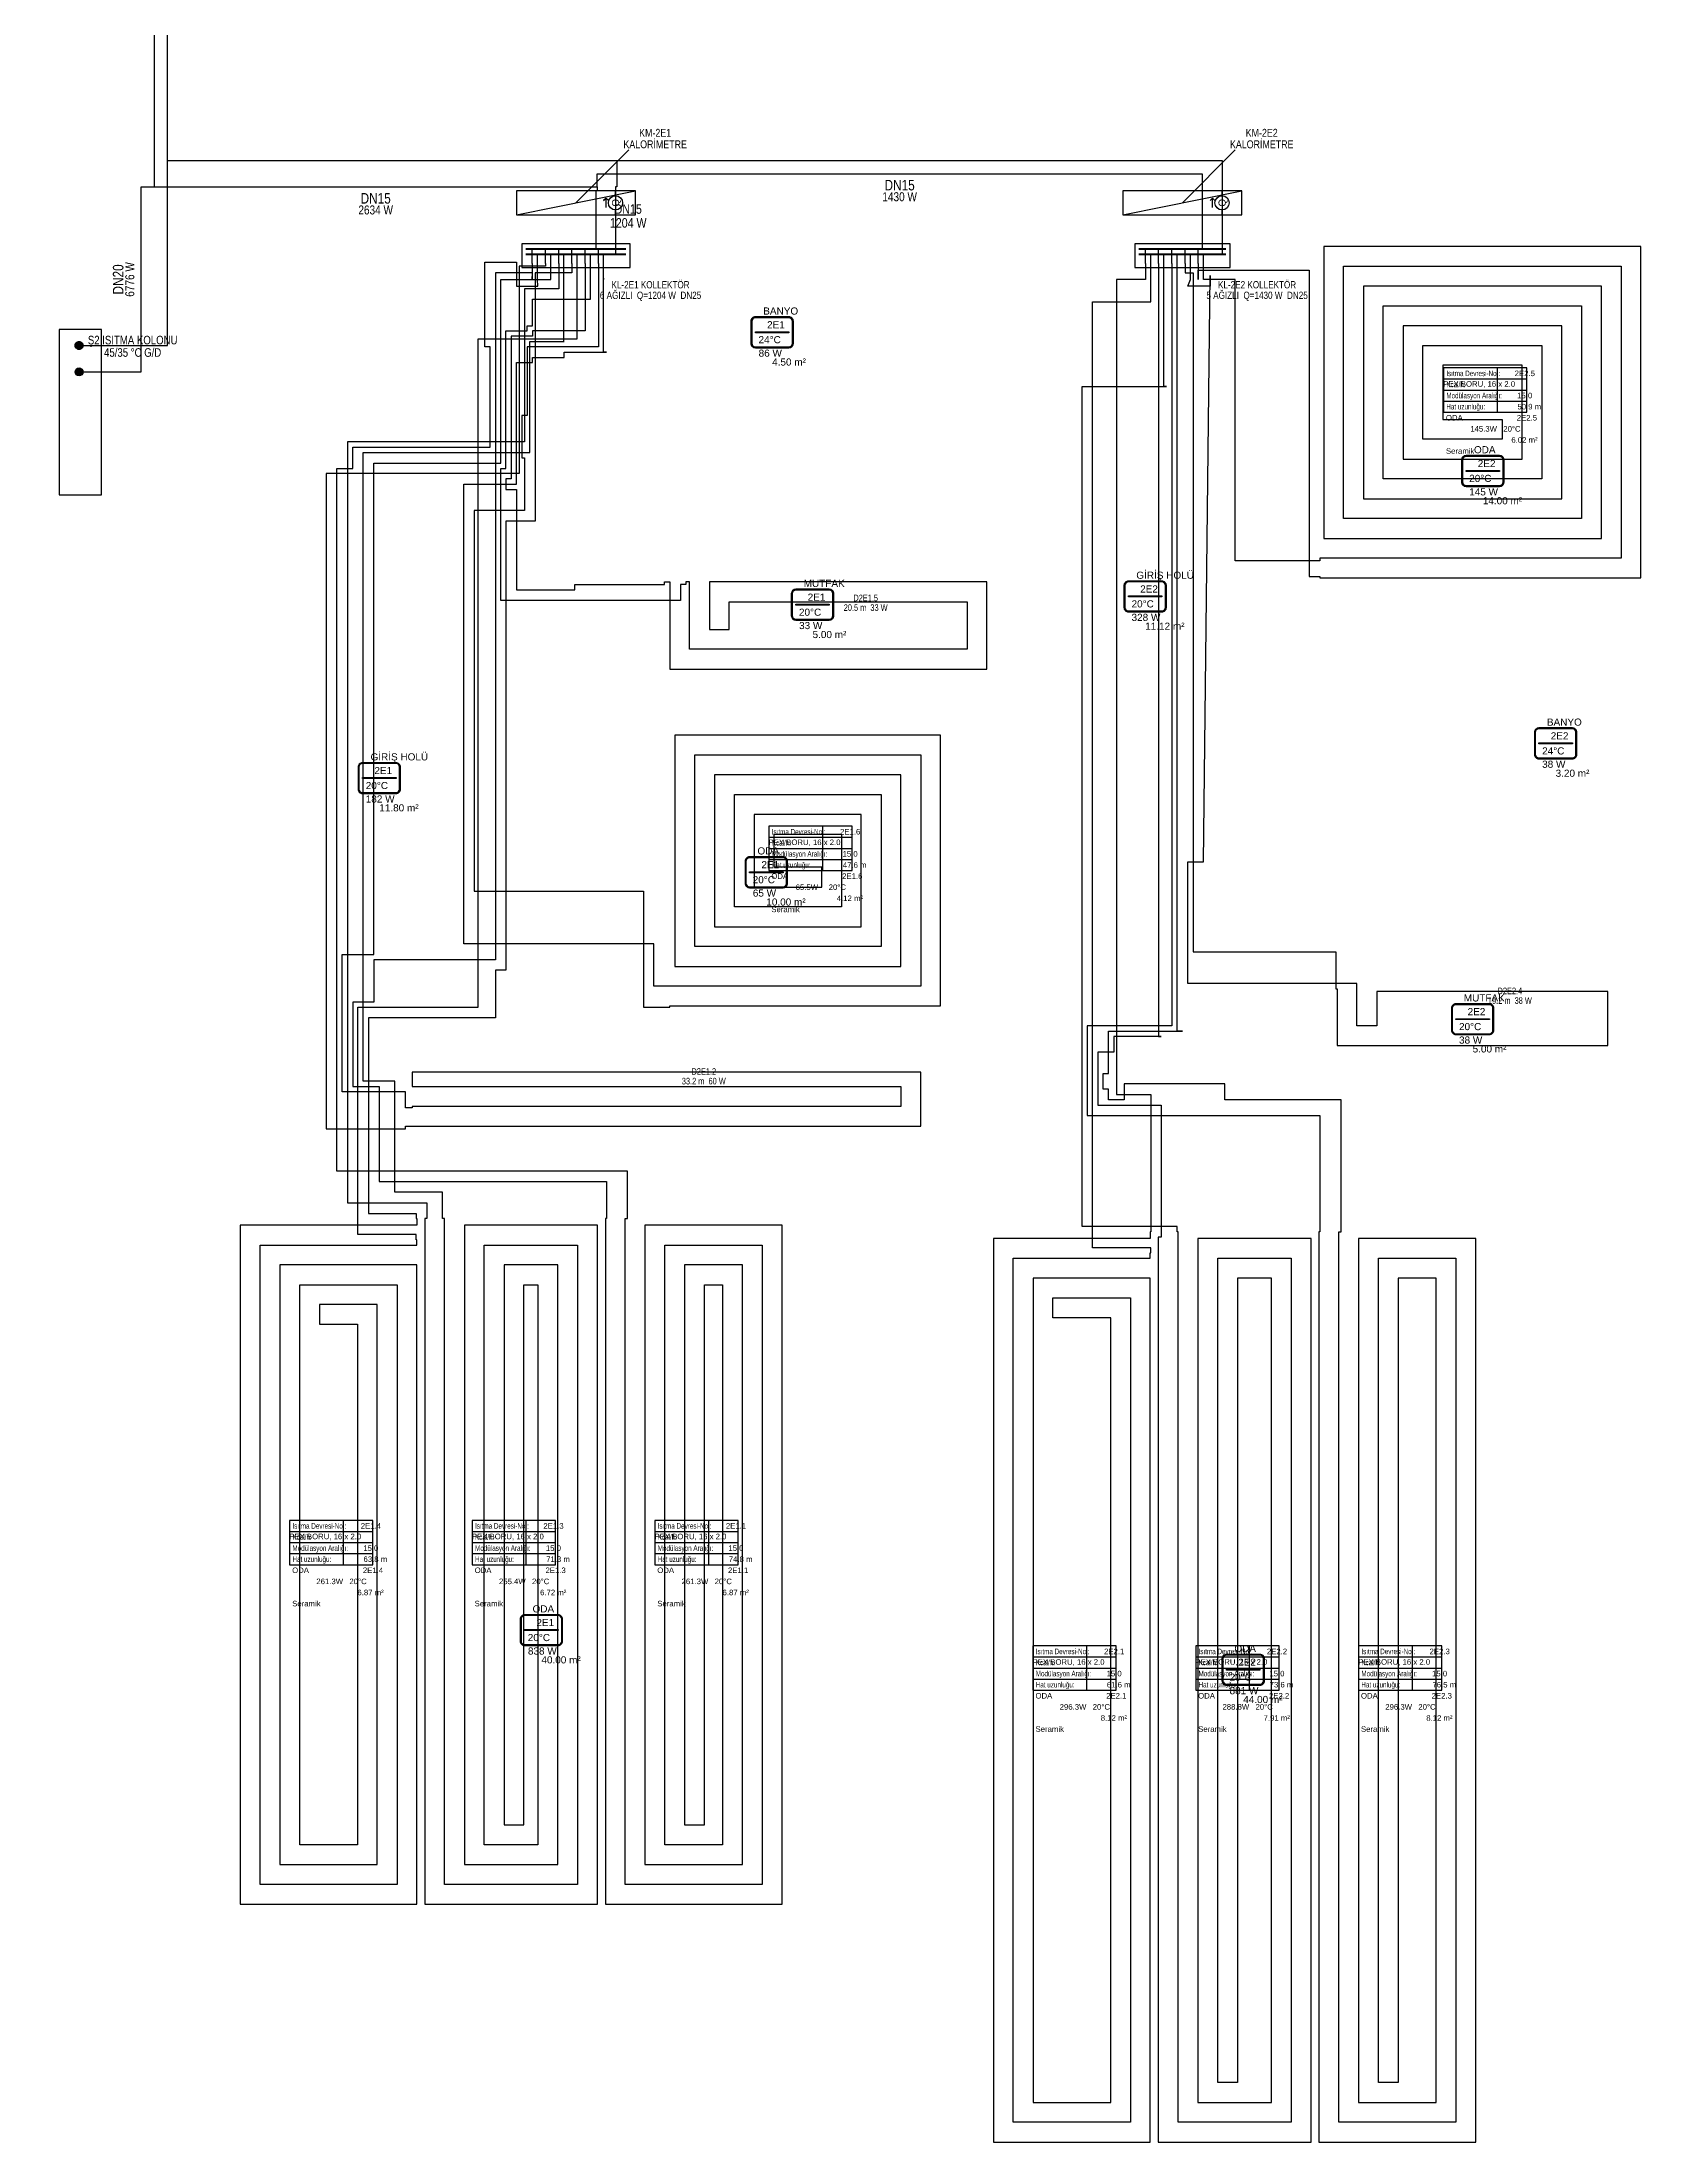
# Model space of a CAD drawing. Header units: centimetres. Extents: x 247996 to 314900, y -468471 to -440326.
# Drawn here: x 287401 to 288611, y -447160 to -445570 of the extents above; entities that cross this region are included whole.
import ezdxf
from ezdxf.enums import TextEntityAlignment as Align

# ---------------------------------------------------------------- set-up
doc = ezdxf.new("R2010")
doc.units = ezdxf.units.CM
doc.linetypes.add('ISITMA DONUS HATTI', pattern=[1.66, 1.57, -0.02, -0.07])
for name, color, linetype in [('SCOTT-MTY-ISIKAYBIMAHAL', 2, 'Continuous'), ('SCOTT-MTY-KALORIMETRE', 6, 'Continuous'), ('SCOTT-MTY-KOLLETÖR', 7, 'Continuous'), ('SCOTT-MTY-PEX-BORU', 1, 'Continuous'), ('SCOTT-MTY-RADYATÖR', 2, 'Continuous'), ('SCOTT-MTY-SAYAC', 3, 'Continuous'), ('SCOTT-MTY-TES-SAFT', 8, 'Continuous')]:
    doc.layers.add(name, color=color, linetype=linetype)
for name, color, linetype, lineweight in [('SCOTT-MTY-ISITMA-CAP', 41, 'Continuous', 30), ('SCOTT-MTY-ISITMA-DONUS-BORU', 30, 'ISITMA DONUS HATTI', 30), ('SCOTT-MTY-ISITMA-GIDIS-BORU', 10, 'Continuous', 30)]:
    doc.layers.add(name, color=color, linetype=linetype, lineweight=lineweight)
doc.styles.add('MTYCAPLT', font='arial.ttf')
doc.styles.add('ROTAS', font='arial.ttf')

# ---------------------------------------------------------------- blocks, each defined once
blk = doc.blocks.new('T-KOLON-T')
blk.add_hatch(color=7).paths.add_polyline_path([(3, 0), (2.8, 1.1), (2.1, 2.1), (1.1, 2.8), (0, 3), (-1.1, 2.8), (-2.1, 2.1), (-2.8, 1.1), (-3, 0), (-2.8, -1.1), (-2.1, -2.1), (-1.1, -2.8), (0, -3), (1.1, -2.8), (2.1, -2.1), (2.8, -1.1)])
blk.add_circle((0, 0), 3)
blk = doc.blocks.new('T-DOLAP')
blk.add_line((-45, -9), (45, 9))
blk.add_lwpolyline([(-45, -9), (45, -9), (45, 9), (-45, 9)], close=True)
blk = doc.blocks.new('T-KALORIMETRE')
for p, q in [((-10, 0), (-6, 0)), ((6, 0), (10, 0))]:
    blk.add_line(p, q)
blk.add_lwpolyline([(-4, 8), (4, 8), (2, 10), (4, 8), (2, 6)])
blk.add_circle((0, 0), 6)
at = {"style": 'ROTAS'}
blk.add_text('Q', height=6, dxfattribs=at).set_placement((0, 0), align=Align.MIDDLE_CENTER)
blk = doc.blocks.new('MTY-ETIKET')
at = {"layer": 'SCOTT-MTY-RADYATÖR'}
for p, q in [((2.69, 0), (2.69, 8)), ((-7, 6), (8, 6)), ((-7, 4), (8, 4)), ((-7, 2), (8, 2))]:
    blk.add_line(p, q, dxfattribs=at)
blk.add_lwpolyline([(8, 0), (8, 8), (-7, 8), (-7, 0)], close=True, dxfattribs=at)
at = {"layer": 'SCOTT-MTY-RADYATÖR', "style": 'MTYCAPLT', "width": 0.65}
for s, p in [('Kcal/h:', (-6.5, 5)), ('Isıtma Devresi-No.:', (-6.5, 7)), ('Modülasyon Aralığı:', (-6.5, 3)), ('Hat uzunluğu:', (-6.5, 1))]:
    blk.add_text(s, height=1, rotation=360, dxfattribs=at).set_placement(p, align=Align.MIDDLE_LEFT)
at = {"layer": 'SCOTT-MTY-RADYATÖR', "color": 2, "style": 'MTYCAPLT', "width": 0.65}
for tag, p in [('BORU_001', (-7.07, 4.59)), ('YER_001', (2.9, 4.5))]:
    blk.add_attdef(tag, p, '', height=1, dxfattribs=at)
at = {"layer": 'SCOTT-MTY-RADYATÖR', "style": 'MTYCAPLT', "width": 0.65}
for tag, p in [('NO1_001', (5.8, 6.5)), ('AR_001', (6.25, 2.5)), ('UZ_001', (6.31, 0.51))]:
    blk.add_attdef(tag, p, '', height=1, rotation=360, dxfattribs=at)
blk = doc.blocks.new('MTY-RADYATOR MAHAL')
at = {"layer": 'SCOTT-MTY-ISIKAYBIMAHAL', "color": 2}
for points in [[(-35.7, 18.4), (-35.7, -18.4, 0.414214), (-28.2, -25.9), (28.2, -25.9, 0.414214), (35.7, -18.4), (35.7, 18.4, 0.414214), (28.2, 25.9), (-28.2, 25.9, 0.414214)], [(-34.2, 18.4), (-34.2, -18.4, 0.414214), (-28.2, -24.4), (28.2, -24.4, 0.414214), (34.2, -18.4), (34.2, 18.4, 0.414214), (28.2, 24.4), (-28.2, 24.4, 0.414214)]]:
    blk.add_lwpolyline(points, format="xyb", close=True, dxfattribs=at)
at = {"layer": 'SCOTT-MTY-ISIKAYBIMAHAL', "color": 4}
for points in [[(-35.2, 18.4), (-35.2, -18.4, 0.414214), (-28.2, -25.4), (28.2, -25.4, 0.414214), (35.2, -18.4), (35.2, 18.4, 0.414214), (28.2, 25.4), (-28.2, 25.4, 0.414214)], [(-34.7, 18.4), (-34.7, -18.4, 0.414214), (-28.2, -24.9), (28.2, -24.9, 0.414214), (34.7, -18.4), (34.7, 18.4, 0.414214), (28.2, 24.9), (-28.2, 24.9, 0.414214)]]:
    blk.add_lwpolyline(points, format="xyb", close=True, dxfattribs=at)
at = {"layer": 'SCOTT-MTY-ISIKAYBIMAHAL', "color": 2}
blk.add_lwpolyline([(-28.2, 0.8), (28.2, 0.8), (28.2, -0.8), (-28.2, -0.8)], close=True, dxfattribs=at)
at = {"layer": 'SCOTT-MTY-ISIKAYBIMAHAL', "color": 1, "style": 'MTYCAPLT', "width": 0.65}
for tag, p in [('MAHAL_001', (-14.9, 29.8)), ('NO_001', (-8.3, 6.7))]:
    blk.add_attdef(tag, p, '', height=12, rotation=360, dxfattribs=at)
at = {"layer": 'SCOTT-MTY-ISIKAYBIMAHAL', "color": 4, "style": 'MTYCAPLT', "width": 0.65}
for tag, p in [('DERECE_001', (-22.8, -18.5)), ('ISIKAYBI_001', (-22.7, -41.1))]:
    blk.add_attdef(tag, p, '', height=12, rotation=360, dxfattribs=at)
blk.add_attdef('ALAN', text='', height=12, rotation=360, dxfattribs=at).set_placement((0, -50), align=Align.MIDDLE_LEFT)

msp = doc.modelspace()

# ---------------------------------------------------------------- linework, layer by layer
at = {"layer": 'SCOTT-MTY-ISITMA-DONUS-BORU'}
for points in [[(287496, -445660), (287496, -445475), (287401, -445475), (287401, -444195), (287634, -444195)], [(287429, -445800), (287496, -445800), (287496, -445660)], [(287496, -445660), (287836, -445660)], [(287836, -445660), (287836, -445680), (287835, -445680), (287835, -445683)], [(287836, -445660), (288294, -445660), (288294, -445683)], [(287835, -445683), (287835, -445701)], [(288294, -445683), (288294, -445701)], [(287835, -445701), (287835, -445731)], [(288294, -445701), (288294, -445731)], [(287776, -445738), (287776, -445731)], [(287786, -445738), (287786, -445731)], [(287796, -445738), (287796, -445731)], [(287806, -445738), (287806, -445731)], [(287816, -445738), (287816, -445731)], [(287826, -445738), (287826, -445731)], [(288240, -445738), (288240, -445731)], [(288250, -445738), (288250, -445731)], [(288260, -445738), (288260, -445731)], [(288270, -445738), (288270, -445731)], [(288280, -445738), (288280, -445731)]]:
    msp.add_lwpolyline(points, dxfattribs=at)
at = {"layer": 'SCOTT-MTY-ISITMA-DONUS-BORU', "const_width": 1.6}
for points in [[(287767, -445731), (287843, -445731)], [(288231, -445731), (288297, -445731)]]:
    msp.add_lwpolyline(points, dxfattribs=at)
at = {"layer": 'SCOTT-MTY-ISITMA-GIDIS-BORU'}
for points in [[(287486, -445680), (287486, -445485), (287411, -445485), (287411, -444211), (287619, -444211)], [(287821, -445680), (287821, -445670), (288279, -445670), (288279, -445683)], [(287429, -445820), (287476, -445820), (287476, -445680), (287486, -445680)], [(287486, -445680), (287821, -445680)], [(287821, -445680), (287821, -445683), (287820, -445683)], [(287820, -445683), (287820, -445701)], [(288279, -445683), (288279, -445701)], [(287820, -445701), (287820, -445727)], [(288279, -445701), (288279, -445727)], [(287772, -445738), (287772, -445727)], [(287782, -445738), (287782, -445727)], [(287792, -445738), (287792, -445727)], [(287802, -445738), (287802, -445727)], [(287812, -445738), (287812, -445727)], [(287822, -445738), (287822, -445727)], [(288236, -445738), (288236, -445727)], [(288246, -445738), (288246, -445727)], [(288256, -445738), (288256, -445727)], [(288266, -445738), (288266, -445727)], [(288276, -445738), (288276, -445727)]]:
    msp.add_lwpolyline(points, dxfattribs=at)
at = {"layer": 'SCOTT-MTY-ISITMA-GIDIS-BORU', "const_width": 1.6}
for points in [[(287767, -445727), (287843, -445727)], [(288231, -445727), (288297, -445727)]]:
    msp.add_lwpolyline(points, dxfattribs=at)
at = {"layer": 'SCOTT-MTY-KALORIMETRE'}
for p, q in [((287805, -445692), (287845, -445652)), ((288264, -445692), (288304, -445652))]:
    msp.add_line(p, q, dxfattribs=at)
at = {"layer": 'SCOTT-MTY-KOLLETÖR'}
for points in [[(287764, -445741), (287846, -445741), (287846, -445723), (287764, -445723)], [(288228, -445741), (288300, -445741), (288300, -445723), (288228, -445723)]]:
    msp.add_lwpolyline(points, close=True, dxfattribs=at)
at = {"layer": 'SCOTT-MTY-PEX-BORU'}
for points in [[(288276, -445738), (288276, -445750), (288276, -445747), (288276, -445743), (288360, -445743), (288360, -445975), (288368, -445975), (288368, -445976), (288371, -445976), (288611, -445976), (288611, -445725), (288371, -445725), (288371, -445946), (288581, -445946), (288581, -445755), (288401, -445755), (288401, -445916), (288551, -445916), (288551, -445785), (288431, -445785), (288431, -445886), (288521, -445886), (288521, -445815), (288461, -445815), (288461, -445856), (288506, -445856), (288506, -445871), (288446, -445871), (288446, -445800), (288536, -445800), (288536, -445901), (288416, -445901), (288416, -445770), (288566, -445770), (288566, -445931), (288386, -445931), (288386, -445740), (288596, -445740), (288596, -445961), (288371, -445961), (288368, -445961), (288368, -445963), (288304, -445963), (288304, -445750), (288280, -445750), (288280, -445738)], [(287802, -445738), (287802, -445745), (287774.1, -445745), (287774.1, -445933), (287752.1, -445933), (287752.1, -446273), (287744.1, -446273), (287744.1, -446309), (287648.1, -446309), (287648.1, -446457), (287684.1, -446457), (287684.1, -446461), (287684.7, -446461), (287684.7, -446466), (287551, -446466), (287551, -446980), (287684.7, -446980), (287684.7, -446496), (287581, -446496), (287581, -446950), (287654.7, -446950), (287654.7, -446526), (287611, -446526), (287611, -446541), (287639.7, -446541), (287639.7, -446935), (287596, -446935), (287596, -446511), (287669.7, -446511), (287669.7, -446965), (287566, -446965), (287566, -446481), (287684.7, -446481), (287684.7, -446477), (287684.1, -446477), (287684.1, -446473), (287640.1, -446473), (287640.1, -446301), (287731.1, -446301), (287731.1, -445795), (287806, -445795), (287806, -445738)], [(287782, -445738), (287782, -445740), (287762.1, -445740), (287762.1, -445897), (287616.1, -445897), (287616.1, -446393), (287676.1, -446393), (287676.1, -446391), (287681, -446391), (288066, -446391), (288066, -446350), (287681, -446350), (287681, -446361), (288051, -446361), (288051, -446376), (287681, -446376), (287681, -446377), (287676.1, -446377), (287676.1, -446365), (287628.1, -446365), (287628.1, -446261), (287652.1, -446261), (287652.1, -445889), (287748.1, -445889), (287748.1, -445750), (287786, -445750), (287786, -445738)], [(287772, -445738), (287772, -445750), (287772.1, -445745), (287744.1, -445745), (287744.1, -446265), (287652.1, -446265), (287652.1, -446297), (287636.1, -446297), (287636.1, -446361), (287656.1, -446361), (287656.1, -446433), (287828.1, -446433), (287828.1, -446461), (287827.3, -446461), (287827.3, -446466), (287827.3, -446980), (287961, -446980), (287961, -446466), (287857.3, -446466), (287857.3, -446950), (287931, -446950), (287931, -446496), (287887.3, -446496), (287887.3, -446920), (287902.3, -446920), (287902.3, -446511), (287916, -446511), (287916, -446935), (287872.3, -446935), (287872.3, -446481), (287946, -446481), (287946, -446965), (287842.3, -446965), (287842.3, -446466), (287842.3, -446461), (287844.1, -446461), (287844.1, -446425), (287624.1, -446425), (287624.1, -445893), (287636.1, -445893), (287636.1, -445877), (287740.1, -445877), (287740.1, -445801), (287736.1, -445801), (287736.1, -445737), (287760.1, -445737), (287760.1, -445755), (287776.1, -445755), (287776, -445750), (287776, -445738)], [(287792, -445738), (287792, -445757), (287792.1, -445757), (287766.1, -445757), (287766.1, -445873), (287632.1, -445873), (287632.1, -446449), (287692.1, -446449), (287692.1, -446461), (287690.7, -446461), (287690.7, -446466), (287690.7, -446980), (287821.3, -446980), (287821.3, -446466), (287720.7, -446466), (287720.7, -446950), (287791.3, -446950), (287791.3, -446496), (287750.7, -446496), (287750.7, -446920), (287765.7, -446920), (287765.7, -446511), (287776.3, -446511), (287776.3, -446935), (287735.7, -446935), (287735.7, -446481), (287806.3, -446481), (287806.3, -446965), (287705.7, -446965), (287705.7, -446466), (287705.7, -446461), (287704.1, -446461), (287704.1, -446441), (287668.1, -446441), (287668.1, -446357), (287644.1, -446357), (287644.1, -445881), (287770.1, -445881), (287770.1, -445797), (287796.1, -445797), (287796, -445797), (287796, -445738)], [(287822, -445738), (287822, -445801), (287768.1, -445801), (287768.1, -445853), (287764.1, -445853), (287764.1, -445885), (287766.1, -445885), (287766.1, -445925), (287728.1, -445925), (287728.1, -446213), (287856.1, -446213), (287856.1, -446301), (287876.1, -446301), (287876.1, -446300), (287880, -446300), (288081, -446300), (288081, -446095), (287880, -446095), (287880, -446270), (288051, -446270), (288051, -446125), (287910, -446125), (287910, -446240), (288021, -446240), (288021, -446155), (287940, -446155), (287940, -446210), (287991, -446210), (287991, -446195), (287955, -446195), (287955, -446170), (288006, -446170), (288006, -446225), (287925, -446225), (287925, -446140), (288036, -446140), (288036, -446255), (287895, -446255), (287895, -446110), (288066, -446110), (288066, -446285), (287880, -446285), (287876.1, -446285), (287864.1, -446285), (287864.1, -446253), (287720.1, -446253), (287720.1, -445905), (287760.1, -445905), (287760.1, -445813), (287772.1, -445813), (287772.1, -445809), (287796.1, -445809), (287796.1, -445805), (287828.1, -445805), (287826, -445805), (287826, -445749), (287826, -445750), (287826, -445738)], [(287812, -445738), (287812, -445789), (287812.1, -445789), (287772.1, -445789), (287772.1, -445793), (287756.1, -445793), (287756.1, -445901), (287752.1, -445901), (287752.1, -445909), (287760.1, -445909), (287760.1, -445985), (287804.1, -445985), (287804.1, -445981), (287872.1, -445981), (287872.1, -445979), (287876, -445979), (287876, -446045), (288116, -446045), (288116, -445979), (287906, -445979), (287906, -446015), (287921, -446015), (287921, -445994), (288101, -445994), (288101, -446030), (287891, -446030), (287891, -445979), (287888.1, -445979), (287888.1, -445981), (287884.1, -445981), (287884.1, -445993), (287748.1, -445993), (287748.1, -445893), (287752.1, -445893), (287752.1, -445789), (287768.1, -445789), (287768.1, -445785), (287772.1, -445785), (287772.1, -445765), (287816.1, -445765), (287816, -445765), (287816, -445738)], [(288236, -445738), (288236, -445750), (288214, -445750), (288214, -446367), (288240, -446367), (288240, -446471), (288239.7, -446471), (288239.7, -446476), (288121, -446476), (288121, -447160), (288239.7, -447160), (288239.7, -446506), (288151, -446506), (288151, -447130), (288209.7, -447130), (288209.7, -446536), (288166, -446536), (288166, -446521), (288224.7, -446521), (288224.7, -447145), (288136, -447145), (288136, -446491), (288239.7, -446491), (288239.7, -446487), (288240, -446487), (288240, -446483), (288196, -446483), (288196, -445767), (288240, -445767), (288240, -445755), (288240, -445750), (288240, -445738)], [(288246, -445738), (288246, -446323), (288248, -446323), (288212, -446323), (288212, -446335), (288200, -446335), (288200, -446375), (288248, -446375), (288248, -446475), (288245.7, -446475), (288245.7, -446476), (288245.7, -447160), (288361.3, -447160), (288361.3, -446476), (288275.7, -446476), (288275.7, -447130), (288331.3, -447130), (288331.3, -446506), (288305.7, -446506), (288305.7, -447115), (288290.7, -447115), (288290.7, -446491), (288346.3, -446491), (288346.3, -447145), (288260.7, -447145), (288260.7, -446476), (288260.7, -446471), (288260, -446471), (288260, -446467), (288188, -446467), (288188, -445831), (288252, -445831), (288250, -445831), (288250, -445738)], [(288256, -445738), (288256, -445750), (288256, -445755), (288256, -446315), (288192, -446315), (288192, -446383), (288368, -446383), (288368, -446471), (288367.3, -446471), (288367.3, -446476), (288367.3, -447160), (288486, -447160), (288486, -446476), (288397.3, -446476), (288397.3, -447130), (288456, -447130), (288456, -446506), (288427.3, -446506), (288427.3, -447115), (288412.3, -447115), (288412.3, -446491), (288471, -446491), (288471, -447145), (288382.3, -447145), (288382.3, -446476), (288382.3, -446471), (288384, -446471), (288384, -446371), (288296, -446371), (288296, -446359), (288220, -446359), (288220, -446371), (288208, -446371), (288208, -446363), (288204, -446363), (288204, -446351), (288208, -446351), (288208, -446319), (288264, -446319), (288260, -446319), (288260, -445738)], [(288266, -445738), (288266, -445745), (288272, -445745), (288272, -446259), (288380, -446259), (288380, -446287), (288381, -446287), (288381, -446289), (288381, -446330), (288586, -446330), (288586, -446289), (288411, -446289), (288411, -446315), (288396, -446315), (288396, -446289), (288396, -446287), (288396, -446283), (288268, -446283), (288268, -446191), (288280, -446191), (288285, -445747), (288285, -445755), (288268, -445755), (288270, -445750), (288270, -445738)]]:
    msp.add_lwpolyline(points, dxfattribs=at)
at = {"layer": 'SCOTT-MTY-TES-SAFT'}
msp.add_lwpolyline([(287414, -445913), (287446, -445913), (287446, -445788), (287414, -445788)], close=True, dxfattribs=at)

# ---------------------------------------------------------------- block references
at = {"layer": 'SCOTT-MTY-ISIKAYBIMAHAL'}
ref = msp.add_blockref('MTY-RADYATOR MAHAL', (287953.5, -445790), dxfattribs=dict(at, xscale=0.45, yscale=0.45))
ref.add_attrib('DERECE_001', '24%%DC', (287943.2, -445798.3), dxfattribs={"height": 5.4, "rotation": 360, "style": 'MTYCAPLT'})
ref.add_attrib('MAHAL_001', 'BANYO', (287946.8, -445776.6), dxfattribs={"height": 5.4, "rotation": 360, "style": 'MTYCAPLT'})
ref.add_attrib('ISIKAYBI_001', '86 W', (287943.3, -445808.5), dxfattribs={"height": 5.4, "rotation": 360, "style": 'MTYCAPLT'})
ref.add_attrib('NO_001', '2E1', (287949.7, -445787), dxfattribs={"height": 5.4, "rotation": 360, "style": 'MTYCAPLT'})
ref.add_attrib('ALAN', '4.50 m²', (287953.5, -445815.2), dxfattribs={"height": 5.4, "rotation": 360, "style": 'MTYCAPLT'})
ref = msp.add_blockref('MTY-RADYATOR MAHAL', (288491.3, -445895), dxfattribs=dict(at, xscale=0.45, yscale=0.45))
ref.add_attrib('DERECE_001', '20%%DC', (288481, -445903.3), dxfattribs={"height": 5.4, "rotation": 360, "style": 'MTYCAPLT'})
ref.add_attrib('MAHAL_001', 'ODA', (288484.6, -445881.6), dxfattribs={"height": 5.4, "rotation": 360, "style": 'MTYCAPLT'})
ref.add_attrib('ISIKAYBI_001', '145 W', (288481, -445913.5), dxfattribs={"height": 5.4, "rotation": 360, "style": 'MTYCAPLT'})
ref.add_attrib('NO_001', '2E2', (288487.5, -445892), dxfattribs={"height": 5.4, "rotation": 360, "style": 'MTYCAPLT'})
ref.add_attrib('ALAN', '14.00 m²', (288491.3, -445920.2), dxfattribs={"height": 5.4, "rotation": 360, "style": 'MTYCAPLT'})
ref = msp.add_blockref('MTY-RADYATOR MAHAL', (288235.8, -445990), dxfattribs=dict(at, xscale=0.45, yscale=0.45))
ref.add_attrib('DERECE_001', '20%%DC', (288225.5, -445998.3), dxfattribs={"height": 5.4, "rotation": 360, "style": 'MTYCAPLT'})
ref.add_attrib('MAHAL_001', 'GİRİŞ HOLÜ', (288229.1, -445976.6), dxfattribs={"height": 5.4, "rotation": 360, "style": 'MTYCAPLT'})
ref.add_attrib('ISIKAYBI_001', '328 W', (288225.5, -446008.5), dxfattribs={"height": 5.4, "rotation": 360, "style": 'MTYCAPLT'})
ref.add_attrib('NO_001', '2E2', (288232, -445987), dxfattribs={"height": 5.4, "rotation": 360, "style": 'MTYCAPLT'})
ref.add_attrib('ALAN', '11.12 m²', (288235.8, -446015.2), dxfattribs={"height": 5.4, "rotation": 360, "style": 'MTYCAPLT'})
ref = msp.add_blockref('MTY-RADYATOR MAHAL', (287984.1, -445996.2), dxfattribs=dict(at, xscale=0.45, yscale=0.45))
ref.add_attrib('DERECE_001', '20%%DC', (287973.8, -446004.6), dxfattribs={"height": 5.4, "rotation": 360, "style": 'MTYCAPLT'})
ref.add_attrib('MAHAL_001', 'MUTFAK', (287977.4, -445982.8), dxfattribs={"height": 5.4, "rotation": 360, "style": 'MTYCAPLT'})
ref.add_attrib('ISIKAYBI_001', '33 W', (287973.9, -446014.7), dxfattribs={"height": 5.4, "rotation": 360, "style": 'MTYCAPLT'})
ref.add_attrib('NO_001', '2E1', (287980.4, -445993.2), dxfattribs={"height": 5.4, "rotation": 360, "style": 'MTYCAPLT'})
ref.add_attrib('ALAN', '5.00 m²', (287984.1, -446021.5), dxfattribs={"height": 5.4, "rotation": 360, "style": 'MTYCAPLT'})
ref = msp.add_blockref('MTY-RADYATOR MAHAL', (288546.4, -446101.2), dxfattribs=dict(at, xscale=0.45, yscale=0.45))
ref.add_attrib('DERECE_001', '24%%DC', (288536.2, -446109.6), dxfattribs={"height": 5.4, "rotation": 360, "style": 'MTYCAPLT'})
ref.add_attrib('MAHAL_001', 'BANYO', (288539.8, -446087.8), dxfattribs={"height": 5.4, "rotation": 360, "style": 'MTYCAPLT'})
ref.add_attrib('ISIKAYBI_001', '38 W', (288536.2, -446119.7), dxfattribs={"height": 5.4, "rotation": 360, "style": 'MTYCAPLT'})
ref.add_attrib('NO_001', '2E2', (288542.7, -446098.2), dxfattribs={"height": 5.4, "rotation": 360, "style": 'MTYCAPLT'})
ref.add_attrib('ALAN', '3.20 m²', (288546.4, -446126.5), dxfattribs={"height": 5.4, "rotation": 360, "style": 'MTYCAPLT'})
ref = msp.add_blockref('MTY-RADYATOR MAHAL', (287656.2, -446127.5), dxfattribs=dict(at, xscale=0.45, yscale=0.45))
ref.add_attrib('DERECE_001', '20%%DC', (287646, -446135.8), dxfattribs={"height": 5.4, "rotation": 360, "style": 'MTYCAPLT'})
ref.add_attrib('MAHAL_001', 'GİRİŞ HOLÜ', (287649.6, -446114.1), dxfattribs={"height": 5.4, "rotation": 360, "style": 'MTYCAPLT'})
ref.add_attrib('ISIKAYBI_001', '182 W', (287646, -446146), dxfattribs={"height": 5.4, "rotation": 360, "style": 'MTYCAPLT'})
ref.add_attrib('NO_001', '2E1', (287652.5, -446124.5), dxfattribs={"height": 5.4, "rotation": 360, "style": 'MTYCAPLT'})
ref.add_attrib('ALAN', '11.80 m²', (287656.2, -446152.7), dxfattribs={"height": 5.4, "rotation": 360, "style": 'MTYCAPLT'})
ref = msp.add_blockref('MTY-RADYATOR MAHAL', (287949.1, -446198.8), dxfattribs=dict(at, xscale=0.45, yscale=0.45))
ref.add_attrib('DERECE_001', '20%%DC', (287938.8, -446207.1), dxfattribs={"height": 5.4, "rotation": 360, "style": 'MTYCAPLT'})
ref.add_attrib('MAHAL_001', 'ODA', (287942.4, -446185.3), dxfattribs={"height": 5.4, "rotation": 360, "style": 'MTYCAPLT'})
ref.add_attrib('ISIKAYBI_001', '65 W', (287938.9, -446217.2), dxfattribs={"height": 5.4, "rotation": 360, "style": 'MTYCAPLT'})
ref.add_attrib('NO_001', '2E1', (287945.4, -446195.7), dxfattribs={"height": 5.4, "rotation": 360, "style": 'MTYCAPLT'})
ref.add_attrib('ALAN', '10.00 m²', (287949.1, -446224), dxfattribs={"height": 5.4, "rotation": 360, "style": 'MTYCAPLT'})
ref = msp.add_blockref('MTY-RADYATOR MAHAL', (288483.6, -446310), dxfattribs=dict(at, xscale=0.45, yscale=0.45))
ref.add_attrib('DERECE_001', '20%%DC', (288473.3, -446318.3), dxfattribs={"height": 5.4, "rotation": 360, "style": 'MTYCAPLT'})
ref.add_attrib('MAHAL_001', 'MUTFAK', (288476.9, -446296.6), dxfattribs={"height": 5.4, "rotation": 360, "style": 'MTYCAPLT'})
ref.add_attrib('ISIKAYBI_001', '38 W', (288473.3, -446328.5), dxfattribs={"height": 5.4, "rotation": 360, "style": 'MTYCAPLT'})
ref.add_attrib('NO_001', '2E2', (288479.8, -446307), dxfattribs={"height": 5.4, "rotation": 360, "style": 'MTYCAPLT'})
ref.add_attrib('ALAN', '5.00 m²', (288483.6, -446335.2), dxfattribs={"height": 5.4, "rotation": 360, "style": 'MTYCAPLT'})
ref = msp.add_blockref('MTY-RADYATOR MAHAL', (287778.9, -446772.5), dxfattribs=dict(at, xscale=0.45, yscale=0.45))
ref.add_attrib('DERECE_001', '20%%DC', (287768.6, -446780.8), dxfattribs={"height": 5.4, "rotation": 360, "style": 'MTYCAPLT'})
ref.add_attrib('MAHAL_001', 'ODA', (287772.2, -446759.1), dxfattribs={"height": 5.4, "rotation": 360, "style": 'MTYCAPLT'})
ref.add_attrib('ISIKAYBI_001', '838 W', (287768.7, -446791), dxfattribs={"height": 5.4, "rotation": 360, "style": 'MTYCAPLT'})
ref.add_attrib('NO_001', '2E1', (287775.1, -446769.5), dxfattribs={"height": 5.4, "rotation": 360, "style": 'MTYCAPLT'})
ref.add_attrib('ALAN', '40.00 m²', (287778.9, -446797.7), dxfattribs={"height": 5.4, "rotation": 360, "style": 'MTYCAPLT'})
ref = msp.add_blockref('MTY-RADYATOR MAHAL', (288310, -446802.5), dxfattribs=dict(at, xscale=0.45, yscale=0.45))
ref.add_attrib('DERECE_001', '20%%DC', (288299.7, -446810.8), dxfattribs={"height": 5.4, "rotation": 360, "style": 'MTYCAPLT'})
ref.add_attrib('MAHAL_001', 'ODA', (288303.3, -446789.1), dxfattribs={"height": 5.4, "rotation": 360, "style": 'MTYCAPLT'})
ref.add_attrib('ISIKAYBI_001', '881 W', (288299.7, -446821), dxfattribs={"height": 5.4, "rotation": 360, "style": 'MTYCAPLT'})
ref.add_attrib('NO_001', '2E2', (288306.2, -446799.5), dxfattribs={"height": 5.4, "rotation": 360, "style": 'MTYCAPLT'})
ref.add_attrib('ALAN', '44.00 m²', (288310, -446827.7), dxfattribs={"height": 5.4, "rotation": 360, "style": 'MTYCAPLT'})
at = {"layer": 'SCOTT-MTY-ISITMA-DONUS-BORU'}
msp.add_blockref('T-KOLON-T', (287429, -445800), dxfattribs=at)
at = {"layer": 'SCOTT-MTY-ISITMA-GIDIS-BORU'}
msp.add_blockref('T-KOLON-T', (287429, -445820), dxfattribs=at)
at = {"layer": 'SCOTT-MTY-KALORIMETRE', "xscale": 0.9, "yscale": 0.9, "rotation": 90}
for p in [(287835, -445692), (288294, -445692)]:
    msp.add_blockref('T-KALORIMETRE', p, dxfattribs=at)
at = {"layer": 'SCOTT-MTY-PEX-BORU'}
ref = msp.add_blockref('MTY-ETIKET', (288491, -445850.5), dxfattribs=dict(at, xscale=4.2, yscale=4.2))
ref.add_attrib('UZ_001', '50.9 m', (288517.5, -445848.4), dxfattribs={"height": 4.2, "rotation": 360, "style": 'MTYCAPLT'})
ref.add_attrib('AR_001', '15.0', (288517.3, -445840), dxfattribs={"height": 4.2, "rotation": 360, "style": 'MTYCAPLT'})
ref.add_attrib('NO1_001', '2E2.5', (288515.4, -445823.2), dxfattribs={"height": 4.2, "rotation": 360, "style": 'MTYCAPLT'})
ref.add_attrib('BORU_001', 'PEX BORU, 16 x 2.0', (288461.3, -445831.2), dxfattribs={"height": 4.2, "style": 'MTYCAPLT'})
ref.add_attrib('MAHAL_001', 'ODA', (288463.4, -445856.8), dxfattribs={"height": 4.2, "style": 'MTYCAPLT'})
ref.add_attrib('NO_001', '2E2.5', (288517, -445856.8), dxfattribs={"height": 4.2, "style": 'MTYCAPLT'})
ref.add_attrib('DERECE_001', '20°C', (288506.8, -445865.2), dxfattribs={"height": 4.2, "style": 'MTYCAPLT'})
ref.add_attrib('KCAL/H:_001', '145.3W', (288481.8, -445865.2), dxfattribs={"height": 4.2, "style": 'MTYCAPLT'})
ref.add_attrib('ALAN_001', '6.02 m²', (288512.9, -445873.6), dxfattribs={"height": 4.2, "style": 'MTYCAPLT'})
ref.add_attrib('MALZEMECINSI_001', 'Seramik', (288463.4, -445882), dxfattribs={"height": 4.2, "style": 'MTYCAPLT'})
ref = msp.add_blockref('MTY-ETIKET', (287980.5, -446197.5), dxfattribs=dict(at, xscale=4.2, yscale=4.2))
ref.add_attrib('UZ_001', '47.6 m', (288007, -446195.4), dxfattribs={"height": 4.2, "rotation": 360, "style": 'MTYCAPLT'})
ref.add_attrib('AR_001', '15.0', (288006.8, -446187), dxfattribs={"height": 4.2, "rotation": 360, "style": 'MTYCAPLT'})
ref.add_attrib('NO1_001', '2E1.6', (288004.9, -446170.2), dxfattribs={"height": 4.2, "rotation": 360, "style": 'MTYCAPLT'})
ref.add_attrib('BORU_001', 'PEX BORU, 16 x 2.0', (287950.8, -446178.2), dxfattribs={"height": 4.2, "style": 'MTYCAPLT'})
ref.add_attrib('MAHAL_001', 'ODA', (287952.9, -446203.8), dxfattribs={"height": 4.2, "style": 'MTYCAPLT'})
ref.add_attrib('NO_001', '2E1.6', (288006.5, -446203.8), dxfattribs={"height": 4.2, "style": 'MTYCAPLT'})
ref.add_attrib('DERECE_001', '20°C', (287996.3, -446212.2), dxfattribs={"height": 4.2, "style": 'MTYCAPLT'})
ref.add_attrib('KCAL/H:_001', '65.5W', (287971.3, -446212.2), dxfattribs={"height": 4.2, "style": 'MTYCAPLT'})
ref.add_attrib('ALAN_001', '4.12 m²', (288002.4, -446220.6), dxfattribs={"height": 4.2, "style": 'MTYCAPLT'})
ref.add_attrib('MALZEMECINSI_001', 'Seramik', (287952.9, -446229), dxfattribs={"height": 4.2, "style": 'MTYCAPLT'})
ref = msp.add_blockref('MTY-ETIKET', (287617.8, -446723), dxfattribs=dict(at, xscale=4.2, yscale=4.2))
ref.add_attrib('UZ_001', '63.8 m', (287644.3, -446720.9), dxfattribs={"height": 4.2, "rotation": 360, "style": 'MTYCAPLT'})
ref.add_attrib('AR_001', '15.0', (287644.1, -446712.5), dxfattribs={"height": 4.2, "rotation": 360, "style": 'MTYCAPLT'})
ref.add_attrib('NO1_001', '2E1.4', (287642.2, -446695.7), dxfattribs={"height": 4.2, "rotation": 360, "style": 'MTYCAPLT'})
ref.add_attrib('BORU_001', 'PEX BORU, 16 x 2.0', (287588.1, -446703.7), dxfattribs={"height": 4.2, "style": 'MTYCAPLT'})
ref.add_attrib('MAHAL_001', 'ODA', (287590.3, -446729.3), dxfattribs={"height": 4.2, "style": 'MTYCAPLT'})
ref.add_attrib('NO_001', '2E1.4', (287643.8, -446729.3), dxfattribs={"height": 4.2, "style": 'MTYCAPLT'})
ref.add_attrib('DERECE_001', '20°C', (287633.6, -446737.7), dxfattribs={"height": 4.2, "style": 'MTYCAPLT'})
ref.add_attrib('KCAL/H:_001', '261.3W', (287608.6, -446737.7), dxfattribs={"height": 4.2, "style": 'MTYCAPLT'})
ref.add_attrib('ALAN_001', '6.87 m²', (287639.7, -446746.1), dxfattribs={"height": 4.2, "style": 'MTYCAPLT'})
ref.add_attrib('MALZEMECINSI_001', 'Seramik', (287590.3, -446754.5), dxfattribs={"height": 4.2, "style": 'MTYCAPLT'})
ref = msp.add_blockref('MTY-ETIKET', (287756, -446723), dxfattribs=dict(at, xscale=4.2, yscale=4.2))
ref.add_attrib('UZ_001', '71.3 m', (287782.5, -446720.9), dxfattribs={"height": 4.2, "rotation": 360, "style": 'MTYCAPLT'})
ref.add_attrib('AR_001', '15.0', (287782.3, -446712.5), dxfattribs={"height": 4.2, "rotation": 360, "style": 'MTYCAPLT'})
ref.add_attrib('NO1_001', '2E1.3', (287780.4, -446695.7), dxfattribs={"height": 4.2, "rotation": 360, "style": 'MTYCAPLT'})
ref.add_attrib('BORU_001', 'PEX BORU, 16 x 2.0', (287726.3, -446703.7), dxfattribs={"height": 4.2, "style": 'MTYCAPLT'})
ref.add_attrib('MAHAL_001', 'ODA', (287728.4, -446729.3), dxfattribs={"height": 4.2, "style": 'MTYCAPLT'})
ref.add_attrib('NO_001', '2E1.3', (287782, -446729.3), dxfattribs={"height": 4.2, "style": 'MTYCAPLT'})
ref.add_attrib('DERECE_001', '20°C', (287771.8, -446737.7), dxfattribs={"height": 4.2, "style": 'MTYCAPLT'})
ref.add_attrib('KCAL/H:_001', '255.4W', (287746.8, -446737.7), dxfattribs={"height": 4.2, "style": 'MTYCAPLT'})
ref.add_attrib('ALAN_001', '6.72 m²', (287777.9, -446746.1), dxfattribs={"height": 4.2, "style": 'MTYCAPLT'})
ref.add_attrib('MALZEMECINSI_001', 'Seramik', (287728.4, -446754.5), dxfattribs={"height": 4.2, "style": 'MTYCAPLT'})
ref = msp.add_blockref('MTY-ETIKET', (287894.2, -446723), dxfattribs=dict(at, xscale=4.2, yscale=4.2))
ref.add_attrib('UZ_001', '74.8 m', (287920.7, -446720.9), dxfattribs={"height": 4.2, "rotation": 360, "style": 'MTYCAPLT'})
ref.add_attrib('AR_001', '15.0', (287920.4, -446712.5), dxfattribs={"height": 4.2, "rotation": 360, "style": 'MTYCAPLT'})
ref.add_attrib('NO1_001', '2E1.1', (287918.5, -446695.7), dxfattribs={"height": 4.2, "rotation": 360, "style": 'MTYCAPLT'})
ref.add_attrib('BORU_001', 'PEX BORU, 16 x 2.0', (287864.5, -446703.7), dxfattribs={"height": 4.2, "style": 'MTYCAPLT'})
ref.add_attrib('MAHAL_001', 'ODA', (287866.6, -446729.3), dxfattribs={"height": 4.2, "style": 'MTYCAPLT'})
ref.add_attrib('NO_001', '2E1.1', (287920.1, -446729.3), dxfattribs={"height": 4.2, "style": 'MTYCAPLT'})
ref.add_attrib('DERECE_001', '20°C', (287910, -446737.7), dxfattribs={"height": 4.2, "style": 'MTYCAPLT'})
ref.add_attrib('KCAL/H:_001', '261.3W', (287885, -446737.7), dxfattribs={"height": 4.2, "style": 'MTYCAPLT'})
ref.add_attrib('ALAN_001', '6.87 m²', (287916, -446746.1), dxfattribs={"height": 4.2, "style": 'MTYCAPLT'})
ref.add_attrib('MALZEMECINSI_001', 'Seramik', (287866.6, -446754.5), dxfattribs={"height": 4.2, "style": 'MTYCAPLT'})
ref = msp.add_blockref('MTY-ETIKET', (288180.3, -446818), dxfattribs=dict(at, xscale=4.2, yscale=4.2))
ref.add_attrib('UZ_001', '61.6 m', (288206.8, -446815.9), dxfattribs={"height": 4.2, "rotation": 360, "style": 'MTYCAPLT'})
ref.add_attrib('AR_001', '15.0', (288206.6, -446807.5), dxfattribs={"height": 4.2, "rotation": 360, "style": 'MTYCAPLT'})
ref.add_attrib('NO1_001', '2E2.1', (288204.7, -446790.7), dxfattribs={"height": 4.2, "rotation": 360, "style": 'MTYCAPLT'})
ref.add_attrib('BORU_001', 'PEX BORU, 16 x 2.0', (288150.6, -446798.7), dxfattribs={"height": 4.2, "style": 'MTYCAPLT'})
ref.add_attrib('MAHAL_001', 'ODA', (288152.8, -446824.3), dxfattribs={"height": 4.2, "style": 'MTYCAPLT'})
ref.add_attrib('NO_001', '2E2.1', (288206.3, -446824.3), dxfattribs={"height": 4.2, "style": 'MTYCAPLT'})
ref.add_attrib('DERECE_001', '20°C', (288196.1, -446832.7), dxfattribs={"height": 4.2, "style": 'MTYCAPLT'})
ref.add_attrib('KCAL/H:_001', '296.3W', (288171.1, -446832.7), dxfattribs={"height": 4.2, "style": 'MTYCAPLT'})
ref.add_attrib('ALAN_001', '8.12 m²', (288202.2, -446841.1), dxfattribs={"height": 4.2, "style": 'MTYCAPLT'})
ref.add_attrib('MALZEMECINSI_001', 'Seramik', (288152.8, -446849.5), dxfattribs={"height": 4.2, "style": 'MTYCAPLT'})
ref = msp.add_blockref('MTY-ETIKET', (288303.5, -446818), dxfattribs=dict(at, xscale=4.2, yscale=4.2))
ref.add_attrib('UZ_001', '73.6 m', (288330, -446815.9), dxfattribs={"height": 4.2, "rotation": 360, "style": 'MTYCAPLT'})
ref.add_attrib('AR_001', '15.0', (288329.8, -446807.5), dxfattribs={"height": 4.2, "rotation": 360, "style": 'MTYCAPLT'})
ref.add_attrib('NO1_001', '2E2.2', (288327.9, -446790.7), dxfattribs={"height": 4.2, "rotation": 360, "style": 'MTYCAPLT'})
ref.add_attrib('BORU_001', 'PEX BORU, 16 x 2.0', (288273.8, -446798.7), dxfattribs={"height": 4.2, "style": 'MTYCAPLT'})
ref.add_attrib('MAHAL_001', 'ODA', (288275.9, -446824.3), dxfattribs={"height": 4.2, "style": 'MTYCAPLT'})
ref.add_attrib('NO_001', '2E2.2', (288329.5, -446824.3), dxfattribs={"height": 4.2, "style": 'MTYCAPLT'})
ref.add_attrib('DERECE_001', '20°C', (288319.3, -446832.7), dxfattribs={"height": 4.2, "style": 'MTYCAPLT'})
ref.add_attrib('KCAL/H:_001', '288.8W', (288294.3, -446832.7), dxfattribs={"height": 4.2, "style": 'MTYCAPLT'})
ref.add_attrib('ALAN_001', '7.91 m²', (288325.4, -446841.1), dxfattribs={"height": 4.2, "style": 'MTYCAPLT'})
ref.add_attrib('MALZEMECINSI_001', 'Seramik', (288275.9, -446849.5), dxfattribs={"height": 4.2, "style": 'MTYCAPLT'})
ref = msp.add_blockref('MTY-ETIKET', (288426.7, -446818), dxfattribs=dict(at, xscale=4.2, yscale=4.2))
ref.add_attrib('UZ_001', '76.5 m', (288453.2, -446815.9), dxfattribs={"height": 4.2, "rotation": 360, "style": 'MTYCAPLT'})
ref.add_attrib('AR_001', '15.0', (288452.9, -446807.5), dxfattribs={"height": 4.2, "rotation": 360, "style": 'MTYCAPLT'})
ref.add_attrib('NO1_001', '2E2.3', (288451, -446790.7), dxfattribs={"height": 4.2, "rotation": 360, "style": 'MTYCAPLT'})
ref.add_attrib('BORU_001', 'PEX BORU, 16 x 2.0', (288397, -446798.7), dxfattribs={"height": 4.2, "style": 'MTYCAPLT'})
ref.add_attrib('MAHAL_001', 'ODA', (288399.1, -446824.3), dxfattribs={"height": 4.2, "style": 'MTYCAPLT'})
ref.add_attrib('NO_001', '2E2.3', (288452.6, -446824.3), dxfattribs={"height": 4.2, "style": 'MTYCAPLT'})
ref.add_attrib('DERECE_001', '20°C', (288442.5, -446832.7), dxfattribs={"height": 4.2, "style": 'MTYCAPLT'})
ref.add_attrib('KCAL/H:_001', '296.3W', (288417.5, -446832.7), dxfattribs={"height": 4.2, "style": 'MTYCAPLT'})
ref.add_attrib('ALAN_001', '8.12 m²', (288448.5, -446841.1), dxfattribs={"height": 4.2, "style": 'MTYCAPLT'})
ref.add_attrib('MALZEMECINSI_001', 'Seramik', (288399.1, -446849.5), dxfattribs={"height": 4.2, "style": 'MTYCAPLT'})
at = {"layer": 'SCOTT-MTY-SAYAC'}
for p in [(287805, -445692), (288264, -445692)]:
    msp.add_blockref('T-DOLAP', p, dxfattribs=at)

# ---------------------------------------------------------------- texts
at = {"layer": 'SCOTT-MTY-ISITMA-CAP', "style": 'ROTAS', "width": 0.8}
for s, height, p in [('DN15', 8, (287653.5, -445688.6)), ('1430 W', 6.8, (288050, -445687.4)), ('DN15', 8, (288050, -445678.6)), ('2634 W', 6.8, (287653.5, -445697.4)), ('DN15', 7.2, (287844.6, -445696.7)), ('1204 W', 7.2, (287844.6, -445707.2))]:
    msp.add_text(s, height=height, dxfattribs=at).set_placement(p, align=Align.MIDDLE_CENTER)
for s, height, p in [('DN20', 8, (287458.6, -445750)), ('6776 W', 6.8, (287467.4, -445750))]:
    msp.add_text(s, height=height, rotation=90, dxfattribs=at).set_placement(p, align=Align.MIDDLE_CENTER)
at = {"layer": 'SCOTT-MTY-KALORIMETRE', "style": 'ROTAS', "width": 0.8}
for s, p in [('KM-2E1', (287865, -445639)), ('KM-2E2', (288324, -445639)), ('KALORİMETRE', (287865, -445647.7)), ('KALORİMETRE', (288324, -445647.7))]:
    msp.add_text(s, height=6, dxfattribs=at).set_placement(p, align=Align.MIDDLE_CENTER)
at = {"layer": 'SCOTT-MTY-KOLLETÖR', "style": 'ROTAS', "width": 0.8}
for s, p in [('6 AĞIZLI  Q=1204 W  DN25', (287861.5, -445762)), ('KL-2E1 KOLLEKTÖR', (287861.5, -445754)), ('5 AĞIZLI  Q=1430 W  DN25', (288320.5, -445762)), ('KL-2E2 KOLLEKTÖR', (288320.5, -445754))]:
    msp.add_text(s, height=5.5, dxfattribs=at).set_placement(p, align=Align.MIDDLE_CENTER)
at = {"layer": 'SCOTT-MTY-PEX-BORU', "style": 'ROTAS', "width": 0.8}
for s, p in [('20.5 m  33 W', (288024.3, -445998.4)), ('D2E1.5', (288024.3, -445991.1)), ('D2E2.4', (288511.8, -446288.6)), ('19.2 m  38 W', (288511.8, -446295.9)), ('D2E1.2', (287901.8, -446349.6)), ('33.2 m  60 W', (287901.8, -446356.9))]:
    msp.add_text(s, height=5, dxfattribs=at).set_placement(p, align=Align.MIDDLE_CENTER)
at = {"layer": 'SCOTT-MTY-TES-SAFT', "style": 'ROTAS', "width": 0.8}
for s, p in [('Ş2 ISITMA KOLONU', (287469.6, -445795.9)), ('45/35 °C G/D', (287469.6, -445805.3))]:
    msp.add_text(s, height=6.5, dxfattribs=at).set_placement(p, align=Align.MIDDLE_CENTER)

doc.saveas('drawing.dxf')
